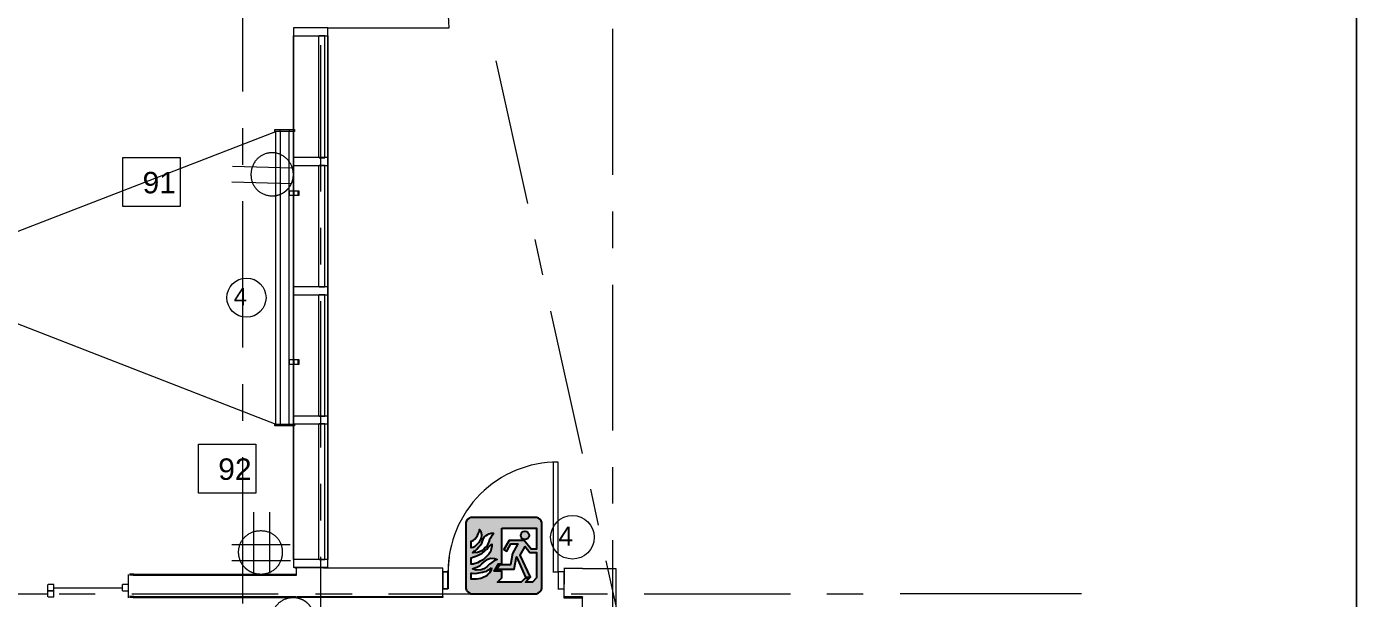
# Model space of a CAD drawing. Header units: inches. Extents: x 0.9 to 36.3, y 0.7 to 23.3.
# Drawn here: x 27.818 to 32.364, y 9.218 to 11.172 of the extents above; entities that cross this region are included whole.
import ezdxf

# ---------------------------------------------------------------- set-up
doc = ezdxf.new("R2010")
doc.units = ezdxf.units.IN
for name, color, linetype, lineweight, true_color in [('Blocks', 7, 'Continuous', 5, 0x9a9c7f), ('Doors', 7, 'Continuous', 5, 0xf2db9c), ('Numbering Baseboard Heater', 7, 'Continuous', 0, 0x581317), ('PDF_Geometry', 7, 'Continuous', 9, 0x777777)]:
    doc.layers.add(name, color=color, linetype=linetype, lineweight=lineweight, true_color=true_color)
for name, color, linetype, lineweight in [('Numbering receptecles', 170, 'Continuous', 15), ('Numbering Signages', 82, 'Continuous', 0), ('Receptacles', 170, 'Continuous', 15)]:
    doc.layers.add(name, color=color, linetype=linetype, lineweight=lineweight)
doc.layers.add('Signages', color=82, linetype='Continuous')
doc.styles.get("Standard").update_dxf_attribs({"font": 'arial.ttf'})

msp = doc.modelspace()

# ---------------------------------------------------------------- hatches: boundary and pattern name
at = {"layer": 'Signages', "linetype": 'ByBlock', "ltscale": 0.001, "transparency": 33554559}
h = msp.add_hatch(color=256, dxfattribs=at)
h.paths.add_polyline_path([(29.5795, 9.4769, 0.273363), (29.5621, 9.4943), (29.3374, 9.4943, 0.273363), (29.32, 9.4769), (29.32, 9.251, 0.273363), (29.3374, 9.2336), (29.5621, 9.2336, 0.273363), (29.5795, 9.251)])
h.paths.add_polyline_path([(29.4795, 9.3711), (29.4723, 9.332), (29.4357, 9.332), (29.4259, 9.3172), (29.4848, 9.3172), (29.4933, 9.3591), (29.5241, 9.2901), (29.5412, 9.2901), (29.5062, 9.3658), (29.5228, 9.3945), (29.539, 9.374), (29.5616, 9.374), (29.5616, 9.2874), (29.5473, 9.2728), (29.524, 9.2728), (29.5362, 9.2852), (29.5216, 9.2852), (29.5094, 9.2728), (29.4287, 9.2728), (29.443, 9.2874), (29.443, 9.3107), (29.4163, 9.3107), (29.4321, 9.3356), (29.443, 9.3356), (29.443, 9.4575), (29.5616, 9.4575), (29.5616, 9.3863), (29.5438, 9.3863), (29.5188, 9.4157), (29.468, 9.4157), (29.4503, 9.3851), (29.4603, 9.3788), (29.4733, 9.404), (29.498, 9.404)], flags=16)
h.paths.add_polyline_path([(29.5076, 9.4327, -1), (29.536, 9.4327, -1)], flags=0)
h.paths.add_polyline_path([(29.4275, 9.3509), (29.4177, 9.347), (29.4084, 9.3407), (29.4006, 9.3341), (29.3912, 9.3259), (29.3814, 9.319), (29.3726, 9.3149), (29.3553, 9.3142), (29.3425, 9.3187), (29.3506, 9.3218), (29.3577, 9.3244), (29.3624, 9.3263), (29.3687, 9.3302), (29.3744, 9.3352), (29.3811, 9.3412), (29.3875, 9.3459), (29.3948, 9.3517), (29.4045, 9.3546), (29.4179, 9.3538)], flags=16)
h.paths.add_polyline_path([(29.4087, 9.3956), (29.4063, 9.3861), (29.4038, 9.3763), (29.3988, 9.369), (29.394, 9.3641), (29.3842, 9.3542), (29.3793, 9.3493), (29.3745, 9.3468), (29.3695, 9.3443), (29.3596, 9.3394), (29.3523, 9.3369), (29.3449, 9.3344), (29.3382, 9.3344), (29.3382, 9.3567), (29.3474, 9.3591), (29.3547, 9.3616), (29.3598, 9.364), (29.3646, 9.3662), (29.3695, 9.3689), (29.3743, 9.3715), (29.3768, 9.3737), (29.3819, 9.3762), (29.3866, 9.3811), (29.3915, 9.3861), (29.3965, 9.3911), (29.4014, 9.396), (29.4063, 9.4009), (29.4086, 9.4035)], flags=16)
h.paths.add_polyline_path([(29.4112, 9.4333), (29.4063, 9.4281), (29.4038, 9.4232), (29.4013, 9.4183), (29.3989, 9.4108), (29.3965, 9.4059), (29.3941, 9.401), (29.3916, 9.3961), (29.3866, 9.3911), (29.3817, 9.3862), (29.3768, 9.3813), (29.367, 9.3763), (29.3596, 9.3738), (29.3426, 9.3737), (29.3477, 9.3787), (29.3525, 9.3811), (29.3573, 9.386), (29.3647, 9.3934), (29.3694, 9.3985), (29.3742, 9.4059), (29.3766, 9.4135), (29.3789, 9.4205), (29.3842, 9.4278), (29.3894, 9.4327), (29.3947, 9.4354), (29.3991, 9.4376), (29.4064, 9.4399), (29.4161, 9.4404)], flags=16)
h.paths.add_polyline_path([(29.4079, 9.3222), (29.4061, 9.3139), (29.4013, 9.3048), (29.3964, 9.3), (29.3914, 9.2951), (29.3867, 9.2926), (29.3818, 9.29), (29.3768, 9.2876), (29.3716, 9.2853), (29.3642, 9.2841), (29.3568, 9.2827), (29.3382, 9.2827), (29.3382, 9.3032), (29.3413, 9.3041), (29.3529, 9.3026), (29.3644, 9.3045), (29.3769, 9.3069), (29.3846, 9.3091), (29.3921, 9.3111), (29.3979, 9.3147), (29.4015, 9.3171)], flags=16)
h.paths.add_polyline_path([(29.3718, 9.4233), (29.367, 9.4134), (29.3645, 9.4083), (29.3597, 9.4037), (29.3547, 9.3986), (29.3499, 9.3938), (29.345, 9.391), (29.3382, 9.3902), (29.3382, 9.4131), (29.345, 9.4158), (29.3504, 9.4202), (29.3548, 9.4255), (29.3596, 9.4329), (29.3622, 9.4379), (29.3671, 9.4476), (29.3672, 9.4525), (29.3715, 9.4472), (29.3734, 9.4349)], flags=16)

# ---------------------------------------------------------------- linework, layer by layer
at = {"layer": 'Blocks', "linetype": 'ByBlock'}
for p, q in [((28.6837, 10.8203), (28.6837, 10.8135)), ((28.7175, 10.8135), (28.7175, 10.8203)), ((28.6706, 9.8135), (28.6707, 10.8135)), ((28.6857, 10.8135), (28.6856, 9.8135)), ((28.7155, 9.8135), (28.7156, 10.8135)), ((28.7305, 10.5939), (28.7304, 10.0334)), ((28.7319, 10.6108), (28.7319, 10.5939)), ((28.7471, 10.5939), (28.7471, 10.6108)), ((28.717, 10.0165), (28.717, 10.0334)), ((28.7304, 10.0165), (28.7304, 9.8135)), ((28.7319, 10.0334), (28.7319, 10.0165)), ((28.7471, 10.0165), (28.7471, 10.0334)), ((28.6836, 9.8067), (28.6836, 9.8135)), ((28.7174, 9.8067), (28.7174, 9.8135))]:
    msp.add_line(p, q, dxfattribs=at)
at = {"layer": 'Blocks', "linetype": 'ByBlock', "ltscale": 0.001}
for p, q in [((27.4447, 10.339), (28.6707, 10.8135)), ((27.4449, 10.289), (28.6706, 9.8135))]:
    msp.add_line(p, q, dxfattribs=at)
at = {"layer": 'Blocks', "linetype": 'ByBlock'}
for points in [[(28.7344, 10.8203), (28.7344, 10.8135), (28.6668, 10.8135), (28.6668, 10.8203)], [(28.7343, 9.8135), (28.7343, 9.8067), (28.6667, 9.8067), (28.6667, 9.8135), (28.7304, 9.8135)]]:
    msp.add_lwpolyline(points, close=True, dxfattribs=at)
for points in [[(28.7305, 10.8135), (28.7305, 10.6108), (28.7488, 10.6108), (28.7488, 10.5939), (28.717, 10.5939), (28.717, 10.6108), (28.7305, 10.6108)], [(28.7155, 10.0334), (28.7304, 10.0334), (28.7488, 10.0334), (28.7488, 10.0165), (28.7155, 10.0165)]]:
    msp.add_lwpolyline(points, dxfattribs=at)
at = {"layer": 'Doors', "linetype": 'ByBlock'}
for p, q in [((28.8479, 11.1671), (28.7304, 11.1671)), ((28.7304, 11.1671), (28.7304, 11.1405)), ((28.7304, 11.1405), (28.8479, 11.1405)), ((28.8479, 11.1405), (28.8479, 11.1671)), ((28.8479, 11.1671), (29.2629, 11.1671)), ((29.2417, 9.308), (29.2592, 9.3082)), ((29.2417, 9.2497), (29.2417, 9.308)), ((29.2592, 9.3082), (29.2592, 9.2497)), ((29.2592, 9.2497), (29.2417, 9.2497))]:
    msp.add_line(p, q, dxfattribs=at)
for points in [[(29.6355, 9.3085), (29.6355, 9.6835), (29.6171, 9.6835)], [(29.6182, 9.6838), (29.6182, 9.3088)], [(29.6171, 9.3085), (29.6355, 9.3085), (29.6355, 9.2501)], [(29.6345, 9.2499), (29.6562, 9.2499), (29.6562, 9.3082), (29.6345, 9.3082)]]:
    msp.add_lwpolyline(points, dxfattribs=at)
for centre, radius, start, end in [((28.8479, 11.1671), 0.415, 0, 90), ((29.6345, 9.3082), 0.3753, 89.8588, 180)]:
    msp.add_arc(centre, radius, start, end, dxfattribs=at)
at = {"layer": 'Numbering Baseboard Heater', "linetype": 'ByBlock', "ltscale": 0.001}
msp.add_circle((28.5699, 10.2452), 0.0671, dxfattribs=at)
at = {"layer": 'Numbering receptecles', "linetype": 'ByBlock', "ltscale": 0.001}
for points in [[(28.1471, 10.7239), (28.3431, 10.7239), (28.3431, 10.5566), (28.1471, 10.5566)], [(28.4058, 9.7447), (28.6018, 9.7447), (28.6018, 9.5774), (28.4058, 9.5774)]]:
    msp.add_lwpolyline(points, close=True, dxfattribs=at)
at = {"layer": 'Numbering Signages', "linetype": 'ByBlock', "ltscale": 0.001}
msp.add_circle((29.6844, 9.4264, 8.1747), 0.0746, dxfattribs=at)
at = {"layer": 'PDF_Geometry', "linetype": 'ByBlock'}
for points in [[(32.3645, 1.0083), (1.135, 1.0083), (32.3645, 1.0083), (32.3645, 22.9929), (1.135, 22.9929), (32.3645, 22.9929)], [(28.7304, 11.1402), (28.7304, 10.7102)], [(28.8479, 11.1405), (28.8479, 10.7105)], [(28.7304, 10.7102), (28.7304, 10.2685)], [(28.8479, 10.7105), (28.8479, 10.2688)], [(28.7304, 10.2685), (28.7304, 9.8268)], [(28.8479, 10.2688), (28.8479, 9.8271)], [(28.7304, 9.8268), (28.7304, 9.3501)], [(28.8479, 9.8271), (28.8479, 9.3504)], [(28.1696, 9.2988), (28.1846, 9.2988)], [(28.1825, 9.298), (28.7408, 9.298)], [(28.1696, 9.2221), (28.1846, 9.2221)], [(28.1825, 9.2214), (28.7408, 9.2214)], [(29.2417, 9.2222), (28.7433, 9.2222)]]:
    msp.add_lwpolyline(points, close=True, dxfattribs=at)
for points in [[(28.5577, 10.9498), (28.5577, 11.4481)], [(28.7304, 11.1668), (28.7304, 11.1402)], [(28.7312, 11.1405), (28.8479, 11.1405), (28.8479, 11.1671), (28.7312, 11.1671)], [(28.8168, 11.1394), (28.8168, 10.7228)], [(28.8191, 10.7236), (28.8375, 10.7236), (28.8375, 11.1403), (28.8191, 11.1403)], [(29.822, 10.6645), (29.822, 11.1645)], [(28.8237, 10.6085), (28.8237, 11.1085)], [(29.5318, 10.5667), (29.4235, 11.0551)], [(28.5577, 10.6998), (28.5577, 10.8248)], [(28.7304, 10.7235), (28.7304, 10.6968)], [(28.7312, 10.6971), (28.8479, 10.6971), (28.8479, 10.7238), (28.7312, 10.7238)], [(28.8168, 10.6961), (28.8168, 10.2811)], [(28.8191, 10.282), (28.8375, 10.282), (28.8375, 10.697), (28.8191, 10.697)], [(28.5577, 10.0748), (28.5577, 10.5748)], [(29.822, 10.4145), (29.822, 10.5395)], [(28.8237, 10.3585), (28.8237, 10.4835)], [(29.5837, 10.3229), (29.557, 10.4445)], [(28.7304, 10.2818), (28.7304, 10.2552)], [(28.7312, 10.2554), (28.8479, 10.2554), (28.8479, 10.2821), (28.7312, 10.2821)], [(29.822, 9.7912), (29.822, 10.2895)], [(28.8168, 10.2544), (28.8168, 9.8395)], [(28.8191, 9.8403), (28.8375, 9.8403), (28.8375, 10.2553), (28.8191, 10.2553)], [(28.8237, 9.7335), (28.8237, 10.2335)], [(29.7184, 9.7128), (29.6101, 10.1994)], [(28.5577, 9.8248), (28.5577, 9.9498)], [(28.7304, 9.8401), (28.7304, 9.8135)], [(28.7312, 9.8137), (28.8479, 9.8137), (28.8479, 9.8404), (28.7312, 9.8404)], [(28.8168, 9.8128), (28.8168, 9.3495)], [(28.8191, 9.3503), (28.8375, 9.3503), (28.8375, 9.8136), (28.8191, 9.8136)], [(28.5577, 9.1998), (28.5577, 9.6998)], [(29.822, 9.5413), (29.822, 9.6662)], [(28.8237, 9.4835), (28.8237, 9.6085)], [(29.7736, 9.4679), (29.747, 9.5912)], [(29.822, 8.9163), (29.822, 9.4163)], [(29.2592, 9.3081), (29.2658, 9.3731)], [(28.1825, 9.2964), (28.7408, 9.2964), (28.7408, 9.3197), (28.7408, 9.323)], [(28.7304, 9.3501), (28.7304, 9.3235)], [(28.7312, 9.3237), (28.8479, 9.3237), (28.8479, 9.3504), (28.7312, 9.3504)], [(28.7373, 9.3197), (28.7373, 9.323)], [(28.7373, 9.3197), (28.7373, 9.3197)], [(28.7408, 9.3236), (28.7408, 9.3202), (28.7408, 9.3236), (28.7408, 9.3202), (28.7392, 9.3202)], [(28.7392, 9.323), (28.7408, 9.323), (28.7408, 9.3197), (28.7392, 9.3197)], [(28.7408, 9.3202), (28.7408, 9.3202)], [(28.7408, 9.3202), (28.7408, 9.3202)], [(28.7408, 9.3202), (28.7408, 9.3202)], [(28.7408, 9.3202), (28.7408, 9.3202)], [(28.7424, 9.3236), (28.834, 9.3236), (28.834, 9.3202)], [(28.8237, 8.8601), (28.8237, 9.3601)], [(29.2417, 9.2672), (29.2417, 9.3205), (28.835, 9.3205)], [(29.6562, 9.3199), (29.6562, 9.2665)], [(29.7191, 9.3197), (29.8324, 9.3197), (29.8324, 9.2664), (29.8324, 9.1314), (29.7191, 9.1314)], [(29.9084, 8.8595), (29.8001, 9.3462)], [(28.1673, 9.2963), (28.1673, 9.298), (28.1673, 9.2997)], [(28.1673, 9.2997), (28.1673, 9.2997)], [(28.1673, 9.2997), (28.1673, 9.2997)], [(28.1673, 9.298), (28.1673, 9.298)], [(28.1673, 9.298), (28.1673, 9.298)], [(28.1673, 9.298), (28.1673, 9.298)], [(28.1673, 9.223), (28.1673, 9.2663), (28.1673, 9.2963)], [(28.1846, 9.3004), (28.1696, 9.3004)], [(28.1846, 9.2988), (28.1696, 9.2988)], [(28.1846, 9.2971), (28.1696, 9.2971)], [(28.1846, 9.2971), (28.1696, 9.2971)], [(28.7408, 9.2997), (28.1825, 9.2997)], [(28.7408, 9.2964), (28.1825, 9.2964)], [(29.239, 9.2497), (29.2589, 9.2497), (29.2589, 9.308), (29.239, 9.308)], [(29.2417, 9.3089), (29.2417, 9.2505)], [(29.7184, 9.3195), (29.6551, 9.3195)], [(27.6561, 9.2331), (27.891, 9.2331)], [(27.891, 9.2231), (27.891, 9.2431), (27.891, 9.2648)], [(27.8917, 9.2233), (27.9117, 9.2233), (27.9117, 9.2434), (27.8917, 9.2434), (27.9117, 9.2434), (27.9117, 9.265), (27.8917, 9.265)], [(27.9116, 9.2533), (28.1466, 9.2533)], [(27.9299, 9.2328), (28.0533, 9.2328)], [(28.1457, 9.243), (28.1673, 9.243), (28.1673, 9.2647), (28.1457, 9.2647)], [(28.1466, 9.2433), (28.1466, 9.265)], [(28.1786, 9.2329), (28.6786, 9.2329)], [(28.7433, 9.2239), (29.2417, 9.2239), (29.2417, 9.2505)], [(28.8058, 9.2336), (28.9308, 9.2336)], [(29.0559, 9.2336), (29.556, 9.2336)], [(29.6562, 9.2232), (29.6562, 9.2499)], [(29.6797, 9.2333), (29.8047, 9.2333)], [(29.93, 9.2333), (30.43, 9.2333)], [(30.5537, 9.2334), (30.6787, 9.2334)], [(30.8048, 9.2338), (31.4249, 9.2338)], [(28.1673, 9.2197), (28.1673, 9.2213), (28.1673, 9.223)], [(28.1673, 9.2213), (28.1673, 9.2213)], [(28.1673, 9.2213), (28.1673, 9.2213)], [(28.1673, 9.2213), (28.1673, 9.2213)], [(28.1673, 9.2213), (28.1673, 9.2213)], [(28.1673, 9.2213), (28.1673, 9.2213)], [(28.1846, 9.2238), (28.1696, 9.2238)], [(28.1696, 9.2238), (28.1846, 9.2238)], [(28.1846, 9.2221), (28.1696, 9.2221)], [(28.1846, 9.2204), (28.1696, 9.2204)], [(28.7408, 9.2231), (28.1825, 9.2231)], [(28.7408, 9.2231), (28.1825, 9.2231)], [(28.7408, 9.2197), (28.1825, 9.2197)], [(28.7433, 9.2239), (29.2417, 9.2239), (29.2417, 9.2222), (29.2417, 9.2205), (28.7433, 9.2205)], [(29.2417, 9.2222), (29.2417, 9.2222)], [(29.2417, 9.2222), (29.2417, 9.2222)], [(29.2417, 9.2222), (29.2417, 9.2222)], [(29.2417, 9.2222), (29.2417, 9.2222)], [(29.2417, 9.2222), (29.2417, 9.2222)], [(29.7184, 9.1312), (29.7184, 9.2228), (29.6551, 9.2228)], [(29.6551, 9.2228), (29.7184, 9.2228), (29.7184, 9.2212), (29.6551, 9.2212), (29.7184, 9.2212)], [(29.6551, 9.2195), (29.7184, 9.2195)], [(29.6562, 9.2199), (29.6562, 9.2215), (29.6562, 9.2232)], [(29.6562, 9.2215), (29.6562, 9.2215)], [(29.6562, 9.2215), (29.6562, 9.2215)], [(29.6562, 9.2215), (29.6562, 9.2215)], [(29.6562, 9.2215), (29.6562, 9.2215)], [(29.6562, 9.2215), (29.6562, 9.2215)]]:
    msp.add_lwpolyline(points, dxfattribs=at)
at = {"layer": 'Receptacles', "linetype": 'ByBlock'}
for points in [[(28.5219, 10.6947), (28.7269, 10.6888)], [(28.5203, 10.6408), (28.7237, 10.635)], [(28.5937, 9.5122), (28.5937, 9.3039)], [(28.6484, 9.5122), (28.6484, 9.3039)], [(28.7199, 9.4007), (28.52, 9.4007)], [(28.72, 9.346), (28.52, 9.346)]]:
    msp.add_lwpolyline(points, dxfattribs=at)
for points, weights, knots in [([(28.7304, 10.6638), (28.73, 10.6443), (28.722, 10.6264), (28.7078, 10.613), (28.6936, 10.5996), (28.6753, 10.5927), (28.6558, 10.5934), (28.6144, 10.5946), (28.5842, 10.6265), (28.5854, 10.668), (28.5866, 10.7094), (28.6186, 10.7416), (28.66, 10.7405), (28.6994, 10.7393), (28.7316, 10.7052), (28.7304, 10.6638)], [1, 0.948448710105, 0.948448710105, 1, 0.948448710105, 0.948448710105, 1, 1, 1, 1, 1, 1, 1, 1, 1, 1], [0, 0, 0, 0, 0.79168, 0.79168, 0.79168, 1.583359, 1.583359, 1.583359, 2.583359, 2.583359, 2.583359, 3.583359, 3.583359, 3.583359, 4.583359, 4.583359, 4.583359, 4.583359]), ([(28.6926, 9.3755), (28.6926, 9.4176), (28.661, 9.4491), (28.6189, 9.4491), (28.5768, 9.4491), (28.5432, 9.4175), (28.5432, 9.3754), (28.5431, 9.3551), (28.5509, 9.3362), (28.5653, 9.3218), (28.5797, 9.3074), (28.5986, 9.2996), (28.6189, 9.2997), (28.661, 9.2997), (28.6926, 9.3334), (28.6926, 9.3755)], [1, 1, 1, 1, 1, 1, 1, 0.948717948717, 0.948717948717, 1, 0.948717948717, 0.948717948717, 1, 1, 1, 1], [0, 0, 0, 0, 1, 1, 1, 2, 2, 2, 2.789582, 2.789582, 2.789582, 3.579164, 3.579164, 3.579164, 4.579164, 4.579164, 4.579164, 4.579164]), ([(28.7297, 9.2197), (28.7492, 9.2198), (28.7673, 9.2124), (28.7811, 9.1986), (28.7949, 9.1848), (28.8023, 9.1667), (28.8022, 9.1472), (28.8022, 9.1057), (28.7711, 9.0746), (28.7297, 9.0746), (28.6882, 9.0746), (28.6551, 9.1057), (28.6551, 9.1472), (28.6551, 9.1865), (28.6882, 9.2197), (28.7297, 9.2197)], [1, 0.948448710105, 0.948448710105, 1, 0.948448710105, 0.948448710105, 1, 1, 1, 1, 1, 1, 1, 1, 1, 1], [0, 0, 0, 0, 0.79168, 0.79168, 0.79168, 1.583359, 1.583359, 1.583359, 2.583359, 2.583359, 2.583359, 3.583359, 3.583359, 3.583359, 4.583359, 4.583359, 4.583359, 4.583359])]:
    msp.add_rational_spline(points, weights, degree=3, knots=knots, dxfattribs=at)
at = {"layer": 'Signages', "linetype": 'ByBlock', "elevation": -2.7249}
for points in [[(29.5795, 9.4769, 0.273363), (29.5621, 9.4943), (29.3374, 9.4943, 0.273363), (29.32, 9.4769), (29.32, 9.251, 0.273363), (29.3374, 9.2336), (29.5621, 9.2336, 0.273363), (29.5795, 9.251), (29.5795, 9.4769, 0.273363)], [(29.536, 9.4327, -1), (29.5076, 9.4327, -1), (29.536, 9.4327, -1)]]:
    msp.add_lwpolyline(points, format="xyb", close=True, dxfattribs=at)
for points in [[(29.443, 9.4575), (29.5616, 9.4575), (29.5616, 9.3863), (29.5438, 9.3863), (29.5188, 9.4157), (29.468, 9.4157), (29.4503, 9.3851), (29.4603, 9.3788), (29.4733, 9.404), (29.498, 9.404), (29.4795, 9.3711), (29.4723, 9.332), (29.4357, 9.332), (29.4259, 9.3172), (29.4848, 9.3172), (29.4933, 9.3591), (29.5241, 9.2901), (29.5412, 9.2901), (29.5062, 9.3658), (29.5228, 9.3945), (29.539, 9.374), (29.5616, 9.374), (29.5616, 9.2874), (29.5473, 9.2728), (29.524, 9.2728), (29.5362, 9.2852), (29.5216, 9.2852), (29.5094, 9.2728), (29.4287, 9.2728), (29.443, 9.2874), (29.443, 9.3107), (29.4163, 9.3107), (29.4321, 9.3356), (29.443, 9.3356), (29.443, 9.4575)], [(29.3715, 9.4472), (29.3734, 9.4349), (29.3718, 9.4233), (29.367, 9.4134), (29.3645, 9.4083), (29.3597, 9.4037), (29.3547, 9.3986), (29.3499, 9.3938), (29.345, 9.391), (29.3382, 9.3902), (29.3382, 9.4131), (29.345, 9.4158), (29.3504, 9.4202), (29.3548, 9.4255), (29.3596, 9.4329), (29.3622, 9.4379), (29.3671, 9.4476), (29.3672, 9.4525), (29.3715, 9.4472)], [(29.4161, 9.4404), (29.4112, 9.4333), (29.4063, 9.4281), (29.4038, 9.4232), (29.4013, 9.4183), (29.3989, 9.4108), (29.3965, 9.4059), (29.3941, 9.401), (29.3916, 9.3961), (29.3866, 9.3911), (29.3817, 9.3862), (29.3768, 9.3813), (29.367, 9.3763), (29.3596, 9.3738), (29.3426, 9.3737), (29.3477, 9.3787), (29.3525, 9.3811), (29.3573, 9.386), (29.3647, 9.3934), (29.3694, 9.3985), (29.3742, 9.4059), (29.3766, 9.4135), (29.3789, 9.4205), (29.3842, 9.4278), (29.3894, 9.4327), (29.3947, 9.4354), (29.3991, 9.4376), (29.4064, 9.4399), (29.4161, 9.4404)], [(29.4086, 9.4035), (29.4087, 9.3956), (29.4063, 9.3861), (29.4038, 9.3763), (29.3988, 9.369), (29.394, 9.3641), (29.3842, 9.3542), (29.3793, 9.3493), (29.3745, 9.3468), (29.3695, 9.3443), (29.3596, 9.3394), (29.3523, 9.3369), (29.3449, 9.3344), (29.3382, 9.3344), (29.3382, 9.3567), (29.3474, 9.3591), (29.3547, 9.3616), (29.3598, 9.364), (29.3646, 9.3662), (29.3695, 9.3689), (29.3743, 9.3715), (29.3768, 9.3737), (29.3819, 9.3762), (29.3866, 9.3811), (29.3915, 9.3861), (29.3965, 9.3911), (29.4014, 9.396), (29.4063, 9.4009), (29.4086, 9.4035)], [(29.4079, 9.3222), (29.4061, 9.3139), (29.4013, 9.3048), (29.3964, 9.3), (29.3914, 9.2951), (29.3867, 9.2926), (29.3818, 9.29), (29.3768, 9.2876), (29.3716, 9.2853), (29.3642, 9.2841), (29.3568, 9.2827), (29.3382, 9.2827), (29.3382, 9.3032), (29.3413, 9.3041), (29.3529, 9.3026), (29.3644, 9.3045), (29.3769, 9.3069), (29.3846, 9.3091), (29.3921, 9.3111), (29.3979, 9.3147), (29.4015, 9.3171), (29.4079, 9.3222)], [(29.4045, 9.3546), (29.4179, 9.3538), (29.4275, 9.3509), (29.4177, 9.347), (29.4084, 9.3407), (29.4006, 9.3341), (29.3912, 9.3259), (29.3814, 9.319), (29.3726, 9.3149), (29.3553, 9.3142), (29.3425, 9.3187), (29.3506, 9.3218), (29.3577, 9.3244), (29.3624, 9.3263), (29.3687, 9.3302), (29.3744, 9.3352), (29.3811, 9.3412), (29.3875, 9.3459), (29.3948, 9.3517), (29.4045, 9.3546)]]:
    msp.add_lwpolyline(points, close=True, dxfattribs=at)

# ---------------------------------------------------------------- texts
at = {"layer": 'Numbering Baseboard Heater', "linetype": 'ByBlock', "ltscale": 0.001}
msp.add_text('4', height=0.0589, dxfattribs=at).set_placement((28.5263, 10.2193))
at = {"layer": 'Numbering receptecles', "linetype": 'ByBlock', "ltscale": 0.001}
for s, p in [('91', (28.215, 10.6018)), ('92', (28.4736, 9.6226))]:
    msp.add_text(s, height=0.0733, dxfattribs=at).set_placement(p)
at = {"layer": 'Numbering Signages', "linetype": 'ByBlock', "ltscale": 0.001}
msp.add_text('4', height=0.0655, dxfattribs=at).set_placement((29.636, 9.3976, 8.1747))

doc.saveas('drawing.dxf')
